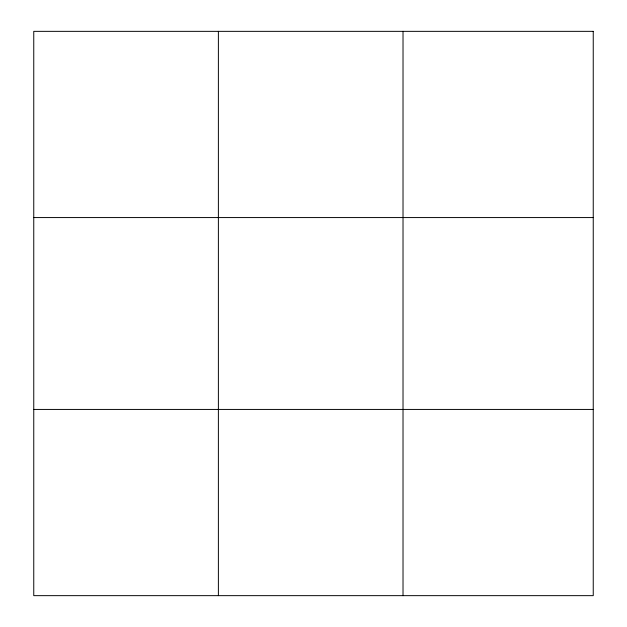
<?xml version="1.0" encoding="UTF-8"?>
<svg xmlns="http://www.w3.org/2000/svg" width="627" height="627" viewBox="0 0 627 627"><rect width="100%" height="100%" fill="white"/><g stroke="black" fill="none" stroke-linecap="round" stroke-linejoin="round"><path stroke-width="0.94" d="M218.384 31.35L218.384 595.65M403.02 31.35L403.02 595.65M33.756 217.569L593.244 217.569M33.756 409.431L593.244 409.431M593.244 31.35L593.244 595.65L33.756 595.65L33.756 31.35L593.244 31.35"/></g></svg>
